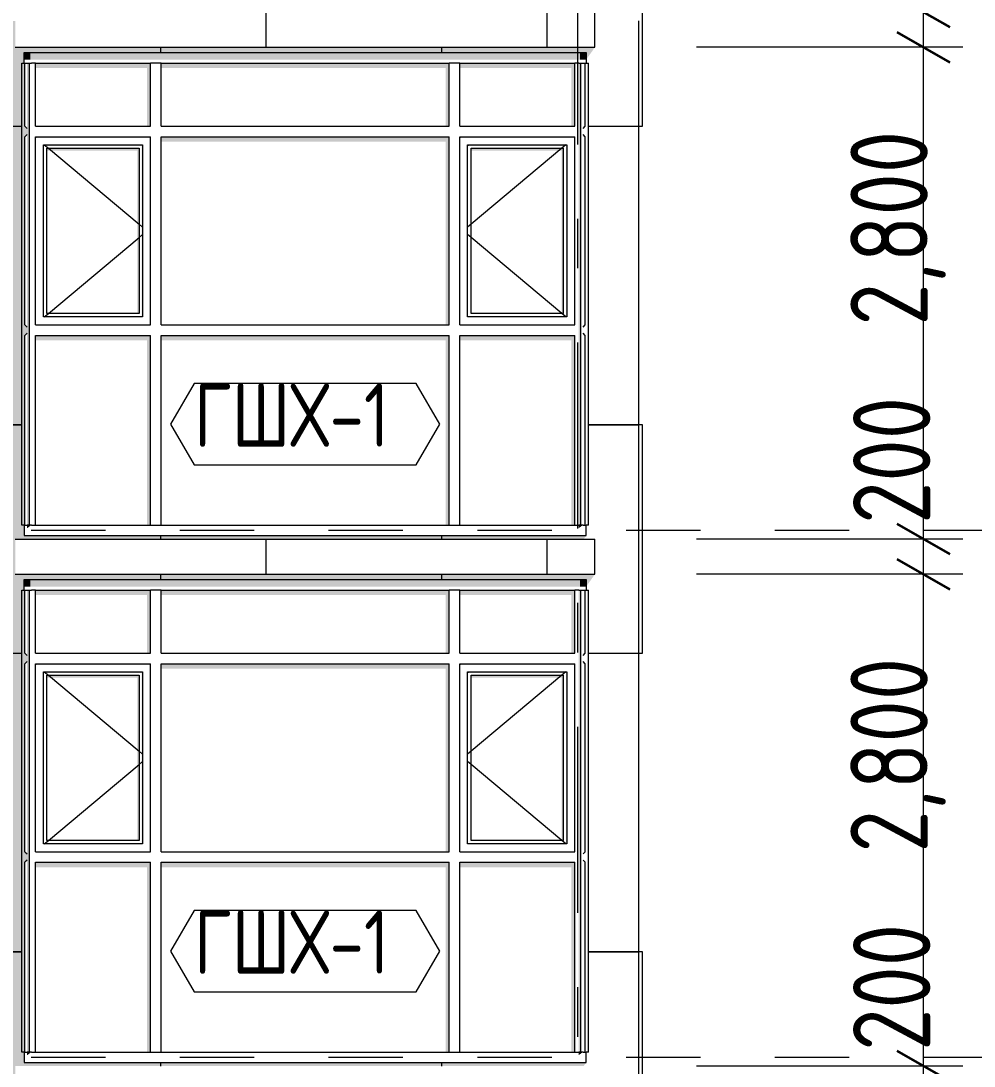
# Model space of a CAD drawing. Header units: millimetres. Extents: x 18162 to 7085488, y 72188 to 247925.
# Drawn here: x 5833341 to 5838767, y 115334 to 121284 of the extents above; entities that cross this region are included whole.
import ezdxf
from ezdxf.enums import TextEntityAlignment as Align

# ---------------------------------------------------------------- set-up
doc = ezdxf.new("R2010")
doc.units = ezdxf.units.MM
doc.header["$MEASUREMENT"] = 0
doc.linetypes.add('Dashed', pattern=[423.333333, 211.666667, -211.666667])
doc.linetypes.add('Double Dashed', pattern=[1093.611073, 529.166651, -211.666656, 141.111112, -211.666656])
for name, color, linetype in [('Finish - Wall', 7, 'Continuous'), ('Structural - Bearing', 7, 'Continuous'), ('Structural - Grid', 7, 'Continuous')]:
    doc.layers.add(name, color=color, linetype=linetype)
doc.styles.add('GENERATED_STYLE_3', font='', dxfattribs={"width": 0.8})
doc.styles.get('GENERATED_STYLE_3').set_extended_font_data('ISOCPEUR MON')
doc.dimstyles.new('GENERATED_STYLE__19', dxfattribs={"dimtxt": 440.00001, "dimasz": 228, "dimexe": 0.18, "dimexo": 31028.935828, "dimgap": 0, "dimtad": 1, "dimdec": 0, "dimzin": 0, "dimdsep": 46, "dimtxsty": 'GENERATED_STYLE_3', "dimblk": 'ARROWHEAD_2', "dimblk1": 'ARROWHEAD_2', "dimblk2": 'ARROWHEAD_2', "dimcen": 0.09, "dimclrd": 13, "dimclre": 13, "dimclrt": 13, "dimadec": 0, "dimazin": 0, "dimtfac": 1, "dimtdec": 4, "dimtmove": 0, "dimatfit": 3, "dimfxl": 1, "dimtolj": 1, "dimtzin": 0, "dimarcsym": 0})
doc.dimstyles.new('GENERATED_STYLE__27', dxfattribs={"dimtxt": 440.00001, "dimasz": 228, "dimexe": 0.18, "dimexo": 1666.115523, "dimgap": 0, "dimtad": 1, "dimdec": 0, "dimzin": 0, "dimdsep": 46, "dimtxsty": 'GENERATED_STYLE_3', "dimblk": 'ARROWHEAD_2', "dimblk1": 'ARROWHEAD_2', "dimblk2": 'ARROWHEAD_2', "dimcen": 0.09, "dimclrd": 13, "dimclre": 13, "dimclrt": 13, "dimadec": 0, "dimazin": 0, "dimtfac": 1, "dimtdec": 4, "dimtmove": 0, "dimatfit": 3, "dimfxl": 1, "dimtolj": 1, "dimtzin": 0, "dimarcsym": 0})

# ---------------------------------------------------------------- blocks, each defined once
blk = doc.blocks.new('*X2296', base_point=(5785635.3, 106384.1))
at = {"layer": 'Structural - Bearing', "color": 8, "linetype": 'Continuous', "lineweight": 13}
for p, q in [((5834135.3, 118134.1), (5834135.3, 118104.1)), ((5835735.3, 118134.1), (5835735.3, 118104.1)), ((5832535.3, 117684.1), (5833346.4, 117684.1)), ((5836571.2, 117684.1), (5836835.3, 117684.1)), ((5836835.3, 117684.1), (5836858.8, 117684.1)), ((5832535.3, 115984.1), (5833346.4, 115984.1)), ((5833346.4, 115984.1), (5832535.3, 115984.1)), ((5836571.2, 115984.1), (5836835.3, 115984.1)), ((5836835.3, 115984.1), (5836571.2, 115984.1)), ((5836858.8, 115984.1), (5836835.3, 115984.1)), ((5836835.3, 115984.1), (5836858.8, 115984.1)), ((5834135.3, 115354.1), (5834135.3, 115334.1)), ((5835735.3, 115354.1), (5835735.3, 115334.1))]:
    blk.add_line(p, q, dxfattribs=at)
blk = doc.blocks.new('*X2302', base_point=(5785635.3, 106384.1))
at = {"layer": 'Structural - Bearing', "color": 8, "linetype": 'Continuous', "lineweight": 13}
for p, q in [((5834135.3, 121134.1), (5834135.3, 121104.1)), ((5835735.3, 121134.1), (5835735.3, 121104.1)), ((5832535.3, 120684.1), (5833346.4, 120684.1)), ((5836571.2, 120684.1), (5836835.3, 120684.1)), ((5836835.3, 120684.1), (5836858.8, 120684.1)), ((5832535.3, 118984.1), (5833346.4, 118984.1)), ((5833346.4, 118984.1), (5832535.3, 118984.1)), ((5836571.2, 118984.1), (5836835.3, 118984.1)), ((5836835.3, 118984.1), (5836571.2, 118984.1)), ((5836858.8, 118984.1), (5836835.3, 118984.1)), ((5836835.3, 118984.1), (5836858.8, 118984.1)), ((5834135.3, 118354.1), (5834135.3, 118334.1)), ((5835735.3, 118354.1), (5835735.3, 118334.1))]:
    blk.add_line(p, q, dxfattribs=at)
blk = doc.blocks.new('*X2304', base_point=(5785635.3, 106384.1))
at = {"layer": 'Structural - Bearing', "color": 7, "linetype": 'Continuous', "lineweight": 9}
for p, q in [((5834735.3, 118334.1), (5834735.3, 118134.1)), ((5836335.3, 118334.1), (5836335.3, 118134.1))]:
    blk.add_line(p, q, dxfattribs=at)
blk = doc.blocks.new('*X2310', base_point=(5785635.3, 106384.1))
at = {"layer": 'Structural - Bearing', "color": 7, "linetype": 'Continuous', "lineweight": 9}
for p, q in [((5834735.3, 121334.1), (5834735.3, 121134.1)), ((5836335.3, 121334.1), (5836335.3, 121134.1))]:
    blk.add_line(p, q, dxfattribs=at)
blk = doc.blocks.new('*X2363', base_point=(5785635.3, 106384.1))
at = {"layer": 'Structural - Bearing', "color": 7, "linetype": 'Continuous', "lineweight": 9}
blk.add_line((5836858.8, 117684.1), (5836878.8, 117684.1), dxfattribs=at)
blk = doc.blocks.new('*X2366', base_point=(5785635.3, 106384.1))
at = {"layer": 'Structural - Bearing', "color": 7, "linetype": 'Continuous', "lineweight": 9}
blk.add_line((5836858.8, 120684.1), (5836878.8, 120684.1), dxfattribs=at)
blk = doc.blocks.new('*D2598', base_point=(5785635.3, 106384.1))
at = {"color": 13, "linetype": 'Continuous', "lineweight": 13}
for p, q in [((5838478.4, 115334.1), (5838478.4, 118134.1)), ((5838703.4, 115334.1), (5837187.8, 115334.1)), ((5838478.4, 115134.1), (5838478.4, 115334.1)), ((5838703.4, 115134.1), (5837187.8, 115134.1))]:
    blk.add_line(p, q, dxfattribs=at)
at = {"color": 12, "linetype": 'Continuous', "lineweight": 35}
for p, q in [((5838328.4, 115420.7), (5838628.4, 115247.5)), ((5838328.4, 115220.7), (5838628.4, 115047.5))]:
    blk.add_line(p, q, dxfattribs=at)
blk = doc.blocks.new('ARROWHEAD_2')
at = {"color": 0, "linetype": 'Continuous', "lineweight": 0}
for p, q in [((-0.378, -0.655), (0.378, 0.655)), ((0, 0), (-1, 0))]:
    blk.add_line(p, q, dxfattribs=at)
blk = doc.blocks.new('*D2599', base_point=(5785635.3, 106384.1))
at = {"color": 12, "linetype": 'Continuous', "lineweight": 35}
for p, q in [((5838328.4, 118220.7), (5838628.4, 118047.5)), ((5838328.4, 115420.7), (5838628.4, 115247.5))]:
    blk.add_line(p, q, dxfattribs=at)
at = {"color": 13, "linetype": 'Continuous', "lineweight": 13}
for p, q in [((5838703.4, 118134.1), (5837187.8, 118134.1)), ((5838478.4, 115334.1), (5838478.4, 118134.1))]:
    blk.add_line(p, q, dxfattribs=at)
at = {"color": 13, "lineweight": 13, "char_height": 440, "attachment_point": 7, "rotation": 90, "style": 'GENERATED_STYLE_3'}
for s, insert in [('\\A1;{\\pql;\\fISOCPEUR MON|b0|i0|c0|p0;\\W0.800000;2,800}', (5838605.9, 116549.6)), ('\\A1;{\\pql;\\fISOCPEUR MON|b0|i0|c0|p0;\\W0.800000;200}', (5838518.1, 115420.8))]:
    blk.add_mtext(s, dxfattribs=dict(at, insert=insert))
blk = doc.blocks.new('*D2600', base_point=(5785635.3, 106384.1))
at = {"color": 12, "linetype": 'Continuous', "lineweight": 35}
for p, q in [((5838328.4, 118420.7), (5838628.4, 118247.5)), ((5838328.4, 118220.7), (5838628.4, 118047.5))]:
    blk.add_line(p, q, dxfattribs=at)
at = {"color": 13, "linetype": 'Continuous', "lineweight": 13}
for p, q in [((5838478.4, 118134.1), (5838478.4, 118334.1)), ((5838703.4, 118134.1), (5837187.8, 118134.1))]:
    blk.add_line(p, q, dxfattribs=at)
blk = doc.blocks.new('*D2601', base_point=(5785635.3, 106384.1))
at = {"color": 12, "linetype": 'Continuous', "lineweight": 35}
for p, q in [((5838328.4, 121220.7), (5838628.4, 121047.5)), ((5838328.4, 118420.7), (5838628.4, 118247.5))]:
    blk.add_line(p, q, dxfattribs=at)
at = {"color": 13, "linetype": 'Continuous', "lineweight": 13}
for p, q in [((5838703.4, 121134.1), (5837187.8, 121134.1)), ((5838478.4, 118334.1), (5838478.4, 121134.1)), ((5838703.4, 118334.1), (5837187.8, 118334.1)), ((5838478.4, 118134.1), (5838478.4, 118334.1))]:
    blk.add_line(p, q, dxfattribs=at)
at = {"color": 13, "lineweight": 13, "char_height": 440, "attachment_point": 7, "rotation": 90, "style": 'GENERATED_STYLE_3'}
for s, insert in [('\\A1;{\\pql;\\fISOCPEUR MON|b0|i0|c0|p0;\\W0.800000;2,800}', (5838605.9, 119549.6)), ('\\A1;{\\pql;\\fISOCPEUR MON|b0|i0|c0|p0;\\W0.800000;200}', (5838518.1, 118420.8))]:
    blk.add_mtext(s, dxfattribs=dict(at, insert=insert))
blk = doc.blocks.new('*D2602', base_point=(5785635.3, 106384.1))
at = {"color": 12, "linetype": 'Continuous', "lineweight": 35}
for p, q in [((5838328.4, 121420.7), (5838628.4, 121247.5)), ((5838328.4, 121220.7), (5838628.4, 121047.5))]:
    blk.add_line(p, q, dxfattribs=at)
at = {"color": 13, "linetype": 'Continuous', "lineweight": 13}
for p, q in [((5838478.4, 121134.1), (5838478.4, 121334.1)), ((5838703.4, 121134.1), (5837187.8, 121134.1))]:
    blk.add_line(p, q, dxfattribs=at)
blk = doc.blocks.new('*D2603', base_point=(5785635.3, 106384.1))
at = {"color": 12, "linetype": 'Continuous', "lineweight": 35}
for p, q in [((5838328.4, 124220.7), (5838628.4, 124047.5)), ((5838328.4, 121420.7), (5838628.4, 121247.5))]:
    blk.add_line(p, q, dxfattribs=at)
at = {"color": 13, "linetype": 'Continuous', "lineweight": 13}
for p, q in [((5838703.4, 124134.1), (5837187.8, 124134.1)), ((5838478.4, 121334.1), (5838478.4, 124134.1)), ((5838703.4, 121334.1), (5837187.8, 121334.1)), ((5838478.4, 121134.1), (5838478.4, 121334.1))]:
    blk.add_line(p, q, dxfattribs=at)
at = {"color": 13, "lineweight": 13, "char_height": 440, "attachment_point": 7, "rotation": 90, "style": 'GENERATED_STYLE_3'}
for s, insert in [('\\A1;{\\pql;\\fISOCPEUR MON|b0|i0|c0|p0;\\W0.800000;2,800}', (5838605.9, 122549.6)), ('\\A1;{\\pql;\\fISOCPEUR MON|b0|i0|c0|p0;\\W0.800000;200}', (5838518.1, 121420.8))]:
    blk.add_mtext(s, dxfattribs=dict(at, insert=insert))
blk = doc.blocks.new('*D2629', base_point=(5785635.3, 106384.1))
at = {"color": 12, "linetype": 'Continuous', "lineweight": 35}
for p, q in [((5839537.7, 145220.7), (5839837.7, 145047.5)), ((5839537.7, 112420.7), (5839837.7, 112247.5))]:
    blk.add_line(p, q, dxfattribs=at)
at = {"color": 13, "linetype": 'Continuous', "lineweight": 13}
for p, q in [((5839912.7, 145134.1), (5838644.5, 145134.1)), ((5839687.7, 112334.1), (5839687.7, 145134.1)), ((5839912.7, 112334.1), (5838644.5, 112334.1))]:
    blk.add_line(p, q, dxfattribs=at)
at = {"color": 13, "lineweight": 13, "char_height": 440, "attachment_point": 7, "rotation": 90, "style": 'GENERATED_STYLE_3'}
for s, insert in [('\\A1;{\\pql;\\fISOCPEUR MON|b0|i0|c0|p0;\\W0.800000;200}', (5839727.4, 144309.7)), ('\\A1;{\\pql;\\fISOCPEUR MON|b0|i0|c0|p0;\\W0.800000;32,800}', (5839815.2, 127689))]:
    blk.add_mtext(s, dxfattribs=dict(at, insert=insert))
blk = doc.blocks.new('Label_214_3', base_point=(5834958.8, 115754.1))
at = {"color": 13, "linetype": 'Continuous', "lineweight": 13, "flags": 128}
blk.add_lwpolyline([(5834192.4, 115988.3), (5834326.5, 115756.1), (5835591.1, 115756.1), (5835725.2, 115988.3), (5835591.1, 116220.6), (5834326.5, 116220.6)], close=True, dxfattribs=at)
at = {"color": 13, "lineweight": 13, "insert": (5834326.5, 116219.9), "char_height": 360, "attachment_point": 1, "style": 'GENERATED_STYLE_3'}
blk.add_mtext('\\A1;{\\pql;\\pt0,253000;\\fISOCPEUR MON|b0|i0|c0|p0;\\W0.800000;ГШХ-1\\fISOCPEUR MON|b0|i0|c0|p0;\\W0.800000;\\A1{\\H.66x;\\S^  ;}\\fISOCPEUR MON|b0|i0|c0|p0;\\W0.800000;\\fISOCPEUR MON|b0|i0|c0|p0;\\W0.800000;\\A1{\\H.66x;\\S^  ;}\\fISOCPEUR MON|b0|i0|c0|p0;\\W0.800000; \\fISOCPEUR MON|b0|i0|c0|p0;\\W0.800000;\\fISOCPEUR MON|b0|i0|c0|p0;\\W0.800000;\\fISOCPEUR MON|b0|i0|c0|p0;\\W0.800000;\\fISOCPEUR MON|b0|i0|c0|p0;\\W0.800000;\\fISOCPEUR MON|b0|i0|c0|p0;\\W0.800000;\\fISOCPEUR MON|b0|i0|c0|p0;\\W0.800000;\\fISOCPEUR MON|b0|i0|c0|p0;\\W0.800000;\\fISOCPEUR MON|b0|i0|c0|p0;\\W0.800000;\\fISOCPEUR MON|b0|i0|c0|p0;\\W0.800000;\\fISOCPEUR MON|b0|i0|c0|p0;\\W0.800000;\\fISOCPEUR MON|b0|i0|c0|p0;\\W0.800000;\\fISOCPEUR MON|b0|i0|c0|p0;\\W0.800000;\\fISOCPEUR MON|b0|i0|c0|p0;\\W0.800000;\\fISOCPEUR MON|b0|i0|c0|p0;\\W0.800000;\\fISOCPEUR MON|b0|i0|c0|p0;\\W0.800000;\\fISOCPEUR MON|b0|i0|c0|p0;\\W0.800000;\\fISOCPEUR MON|b0|i0|c0|p0;\\W0.800000;\\fISOCPEUR MON|b0|i0|c0|p0;\\W0.800000;\\fISOCPEUR MON|b0|i0|c0|p0;\\W0.800000;\\fISOCPEUR MON|b0|i0|c0|p0;\\W0.800000;\\fISOCPEUR MON|b0|i0|c0|p0;\\W0.800000;\\fISOCPEUR MON|b0|i0|c0|p0;\\W0.800000;\\fISOCPEUR MON|b0|i0|c0|p0;\\W0.800000;\\fISOCPEUR MON|b0|i0|c0|p0;\\W0.800000;\\fISOCPEUR MON|b0|i0|c0|p0;\\W0.800000;\\fISOCPEUR MON|b0|i0|c0|p0;\\W0.800000;\\fISOCPEUR MON|b0|i0|c0|p0;\\W0.800000;\\fISOCPEUR MON|b0|i0|c0|p0;\\W0.800000;\\fISOCPEUR MON|b0|i0|c0|p0;\\W0.800000;\\fISOCPEUR MON|b0|i0|c0|p0;\\W0.800000;\\fISOCPEUR MON|b0|i0|c0|p0;\\W0.800000;\\fISOCPEUR MON|b0|i0|c0|p0;\\W0.800000;\\fISOCPEUR MON|b0|i0|c0|p0;\\W0.800000;\\fISOCPEUR MON|b0|i0|c0|p0;\\W0.800000;\\fISOCPEUR MON|b0|i0|c0|p0;\\W0.800000;\\fISOCPEUR MON|b0|i0|c0|p0;\\W0.800000;\\fISOCPEUR MON|b0|i0|c0|p0;\\W0.800000;\\fISOCPEUR MON|b0|i0|c0|p0;\\W0.800000;\\fISOCPEUR MON|b0|i0|c0|p0;\\W0.800000;\\fISOCPEUR MON|b0|i0|c0|p0;\\W0.800000;\\fISOCPEUR MON|b0|i0|c0|p0;\\W0.800000;\\fISOCPEUR MON|b0|i0|c0|p0;\\W0.800000;\\fISOCPEUR MON|b0|i0|c0|p0;\\W0.800000;}', dxfattribs=at)
blk = doc.blocks.new('Label_216_3', base_point=(5834958.8, 118754.1))
at = {"color": 13, "linetype": 'Continuous', "lineweight": 13, "flags": 128}
blk.add_lwpolyline([(5834192.4, 118988.3), (5834326.5, 118756.1), (5835591.1, 118756.1), (5835725.2, 118988.3), (5835591.1, 119220.6), (5834326.5, 119220.6)], close=True, dxfattribs=at)
at = {"color": 13, "lineweight": 13, "insert": (5834326.5, 119219.9), "char_height": 360, "attachment_point": 1, "style": 'GENERATED_STYLE_3'}
blk.add_mtext('\\A1;{\\pql;\\pt0,253000;\\fISOCPEUR MON|b0|i0|c0|p0;\\W0.800000;ГШХ-1\\fISOCPEUR MON|b0|i0|c0|p0;\\W0.800000;\\A1{\\H.66x;\\S^  ;}\\fISOCPEUR MON|b0|i0|c0|p0;\\W0.800000;\\fISOCPEUR MON|b0|i0|c0|p0;\\W0.800000;\\A1{\\H.66x;\\S^  ;}\\fISOCPEUR MON|b0|i0|c0|p0;\\W0.800000; \\fISOCPEUR MON|b0|i0|c0|p0;\\W0.800000;\\fISOCPEUR MON|b0|i0|c0|p0;\\W0.800000;\\fISOCPEUR MON|b0|i0|c0|p0;\\W0.800000;\\fISOCPEUR MON|b0|i0|c0|p0;\\W0.800000;\\fISOCPEUR MON|b0|i0|c0|p0;\\W0.800000;\\fISOCPEUR MON|b0|i0|c0|p0;\\W0.800000;\\fISOCPEUR MON|b0|i0|c0|p0;\\W0.800000;\\fISOCPEUR MON|b0|i0|c0|p0;\\W0.800000;\\fISOCPEUR MON|b0|i0|c0|p0;\\W0.800000;\\fISOCPEUR MON|b0|i0|c0|p0;\\W0.800000;\\fISOCPEUR MON|b0|i0|c0|p0;\\W0.800000;\\fISOCPEUR MON|b0|i0|c0|p0;\\W0.800000;\\fISOCPEUR MON|b0|i0|c0|p0;\\W0.800000;\\fISOCPEUR MON|b0|i0|c0|p0;\\W0.800000;\\fISOCPEUR MON|b0|i0|c0|p0;\\W0.800000;\\fISOCPEUR MON|b0|i0|c0|p0;\\W0.800000;\\fISOCPEUR MON|b0|i0|c0|p0;\\W0.800000;\\fISOCPEUR MON|b0|i0|c0|p0;\\W0.800000;\\fISOCPEUR MON|b0|i0|c0|p0;\\W0.800000;\\fISOCPEUR MON|b0|i0|c0|p0;\\W0.800000;\\fISOCPEUR MON|b0|i0|c0|p0;\\W0.800000;\\fISOCPEUR MON|b0|i0|c0|p0;\\W0.800000;\\fISOCPEUR MON|b0|i0|c0|p0;\\W0.800000;\\fISOCPEUR MON|b0|i0|c0|p0;\\W0.800000;\\fISOCPEUR MON|b0|i0|c0|p0;\\W0.800000;\\fISOCPEUR MON|b0|i0|c0|p0;\\W0.800000;\\fISOCPEUR MON|b0|i0|c0|p0;\\W0.800000;\\fISOCPEUR MON|b0|i0|c0|p0;\\W0.800000;\\fISOCPEUR MON|b0|i0|c0|p0;\\W0.800000;\\fISOCPEUR MON|b0|i0|c0|p0;\\W0.800000;\\fISOCPEUR MON|b0|i0|c0|p0;\\W0.800000;\\fISOCPEUR MON|b0|i0|c0|p0;\\W0.800000;\\fISOCPEUR MON|b0|i0|c0|p0;\\W0.800000;\\fISOCPEUR MON|b0|i0|c0|p0;\\W0.800000;\\fISOCPEUR MON|b0|i0|c0|p0;\\W0.800000;\\fISOCPEUR MON|b0|i0|c0|p0;\\W0.800000;\\fISOCPEUR MON|b0|i0|c0|p0;\\W0.800000;\\fISOCPEUR MON|b0|i0|c0|p0;\\W0.800000;\\fISOCPEUR MON|b0|i0|c0|p0;\\W0.800000;\\fISOCPEUR MON|b0|i0|c0|p0;\\W0.800000;\\fISOCPEUR MON|b0|i0|c0|p0;\\W0.800000;\\fISOCPEUR MON|b0|i0|c0|p0;\\W0.800000;\\fISOCPEUR MON|b0|i0|c0|p0;\\W0.800000;}', dxfattribs=at)
blk = doc.blocks.new('Standard grid marker[379]_3', base_point=(5836508.8, 166384.1))
at = {"layer": 'Structural - Grid', "color": 13, "linetype": 'Double Dashed', "lineweight": 13, "ltscale": 2}
blk.add_line((5836508.8, 165384.1), (5836508.8, 100884.1), dxfattribs=at)
at = {"layer": 'Structural - Grid', "color": 13, "lineweight": 13, "style": 'GENERATED_STYLE_3'}
blk.add_attdef('AC_MarkerText_1', text='', height=500, rotation=360, dxfattribs=at).set_placement((5836508.8, 99534.1), align=Align.TOP_CENTER)

msp = doc.modelspace()

# ---------------------------------------------------------------- hatches: boundary and pattern name
at = {"layer": 'Finish - Wall', "linetype": 'Continuous', "lineweight": 0}
for points in [[(5833358.8, 121063.4), (5833393.8, 121063.4), (5833393.8, 121104.1), (5833358.8, 121104.1)], [(5833393.8, 121104.1), (5833393.8, 121063.4), (5834108.8, 121063.4), (5834108.8, 121104.1)], [(5834108.8, 121063.4), (5835808.8, 121063.4), (5835808.8, 121104.1), (5834108.8, 121104.1)], [(5835808.8, 121063.4), (5836523.8, 121063.4), (5836523.8, 121104.1), (5835808.8, 121104.1)], [(5836558.8, 121104.1), (5836523.8, 121104.1), (5836523.8, 121063.4), (5836558.8, 121063.4)], [(5833346.4, 121044.1), (5833346.4, 120654.1), (5833388.8, 120654.1), (5833388.8, 121044.1), (5833376.4, 121044.1), (5833376.4, 120671.5), (5833363.8, 120684.1), (5833363.8, 121044.1)], [(5833423.8, 121044.1), (5833423.8, 121015.8), (5834058.8, 121015.8), (5834058.8, 120684.1), (5834078.8, 120684.1), (5834078.8, 121044.1)], [(5834138.8, 121044.1), (5834138.8, 121015.8), (5835758.8, 121015.8), (5835758.8, 120684.1), (5835778.8, 120684.1), (5835778.8, 121044.1)], [(5835838.8, 121015.8), (5836473.8, 121015.8), (5836473.8, 120684.1), (5836493.8, 120684.1), (5836493.8, 121044.1), (5835838.8, 121044.1)], [(5836516.4, 120654.1), (5836528.8, 120654.1), (5836528.8, 121044.1), (5836516.4, 121044.1)], [(5836553.8, 121037), (5836558.8, 121044.1), (5836553.8, 121044.1)], [(5836541.2, 120671.5), (5836547.5, 120675.2), (5836553.8, 120684.1)], [(5834078.8, 120624.1), (5833423.8, 120624.1), (5833430.9, 120617), (5834071.8, 120617)], [(5833430.9, 120617), (5833423.8, 120624.1), (5833423.8, 120617)], [(5834071.8, 120617), (5834073.8, 120617), (5834073.8, 119559.1), (5834078.8, 119554.1), (5834078.8, 120624.1)], [(5834138.8, 120595.8), (5835758.8, 120595.8), (5835758.8, 119554.1), (5835778.8, 119554.1), (5835778.8, 120624.1), (5834138.8, 120624.1)], [(5836493.8, 120624.1), (5835838.8, 120624.1), (5835845.9, 120617), (5836486.8, 120617)], [(5835838.8, 120624.1), (5835838.8, 120617), (5835845.9, 120617)], [(5836486.8, 120617), (5836488.8, 120617), (5836488.8, 119559.1), (5836493.8, 119554.1), (5836493.8, 120624.1)], [(5836516.4, 119524.1), (5836528.8, 119524.1), (5836528.8, 120654.1), (5836516.4, 120654.1)], [(5833475.9, 120572), (5833468.8, 120579.1), (5833468.8, 120572)], [(5833468.8, 120579.1), (5833475.9, 120572), (5834026.8, 120572), (5834033.8, 120579.1)], [(5833488.8, 120544.9), (5834003.8, 120544.9), (5834003.8, 119619.1), (5834013.8, 119619.1), (5834013.8, 120559.1), (5833488.8, 120559.1)], [(5834033.8, 120579.1), (5834026.8, 120572), (5834028.8, 120572), (5834028.8, 119604.1), (5834033.8, 119599.1)], [(5835890.9, 120572), (5835883.8, 120579.1), (5835883.8, 120572)], [(5835883.8, 120579.1), (5835890.9, 120572), (5836441.8, 120572), (5836448.8, 120579.1)], [(5836428.8, 120559.1), (5835903.8, 120559.1), (5835903.8, 120544.9), (5836418.8, 120544.9), (5836418.8, 119619.1), (5836428.8, 119619.1)], [(5836441.8, 120572), (5836443.8, 120572), (5836443.8, 119604.1), (5836448.8, 119599.1), (5836448.8, 120579.1)], [(5834028.8, 119599.1), (5834033.8, 119599.1), (5834028.8, 119604.1)], [(5836443.8, 119599.1), (5836448.8, 119599.1), (5836443.8, 119604.1)], [(5834073.8, 119554.1), (5834078.8, 119554.1), (5834073.8, 119559.1)], [(5836488.8, 119554.1), (5836493.8, 119554.1), (5836488.8, 119559.1)], [(5836553.8, 119554.1), (5836541.2, 119541.5), (5836547.5, 119545.2)], [(5833346.4, 118414.1), (5833363.8, 118414.1), (5833363.8, 119494.1), (5833376.4, 119506.6), (5833376.4, 118414.1), (5833388.8, 118414.1), (5833388.8, 119524.1), (5833346.4, 119524.1)], [(5833423.8, 119494.1), (5833423.8, 119465.8), (5834058.8, 119465.8), (5834058.8, 118414.1), (5834078.8, 118414.1), (5834078.8, 119494.1)], [(5835778.8, 119494.1), (5834138.8, 119494.1), (5834138.8, 119465.8), (5835758.8, 119465.8), (5835758.8, 118414.1), (5835778.8, 118414.1)], [(5836493.8, 119494.1), (5835838.8, 119494.1), (5835838.8, 119465.8), (5836473.8, 119465.8), (5836473.8, 118414.1), (5836493.8, 118414.1)], [(5836516.4, 118414.1), (5836528.8, 118414.1), (5836528.8, 119524.1), (5836516.4, 119524.1)], [(5833376.4, 118396.5), (5833393.8, 118408.8), (5833393.8, 118414.1), (5833376.4, 118414.1)], [(5833401.2, 118414.1), (5833393.8, 118414.1), (5833393.8, 118408.8)], [(5836516.4, 118396.5), (5836523.8, 118401.7), (5836523.8, 118414.1), (5836516.4, 118414.1)], [(5836541.2, 118414.1), (5836523.8, 118414.1), (5836523.8, 118401.7)], [(5833358.8, 118063.4), (5833393.8, 118063.4), (5833393.8, 118104.1), (5833358.8, 118104.1)], [(5833393.8, 118104.1), (5833393.8, 118063.4), (5834108.8, 118063.4), (5834108.8, 118104.1)], [(5834108.8, 118063.4), (5835808.8, 118063.4), (5835808.8, 118104.1), (5834108.8, 118104.1)], [(5835808.8, 118104.1), (5835808.8, 118063.4), (5836523.8, 118063.4), (5836523.8, 118104.1)], [(5836558.8, 118104.1), (5836523.8, 118104.1), (5836523.8, 118063.4), (5836558.8, 118063.4)], [(5833346.4, 117654.1), (5833388.8, 117654.1), (5833388.8, 118044.1), (5833376.4, 118044.1), (5833376.4, 117671.5), (5833363.8, 117684.1), (5833363.8, 118044.1), (5833346.4, 118044.1)], [(5833423.8, 118044.1), (5833423.8, 118015.8), (5834058.8, 118015.8), (5834058.8, 117684.1), (5834078.8, 117684.1), (5834078.8, 118044.1)], [(5834138.8, 118015.8), (5835758.8, 118015.8), (5835758.8, 117684.1), (5835778.8, 117684.1), (5835778.8, 118044.1), (5834138.8, 118044.1)], [(5835838.8, 118015.8), (5836473.8, 118015.8), (5836473.8, 117684.1), (5836493.8, 117684.1), (5836493.8, 118044.1), (5835838.8, 118044.1)], [(5836516.4, 117654.1), (5836528.8, 117654.1), (5836528.8, 118044.1), (5836516.4, 118044.1)], [(5836553.8, 118044.1), (5836553.8, 118037), (5836558.8, 118044.1)], [(5836516.4, 116524.1), (5836528.8, 116524.1), (5836528.8, 117654.1), (5836516.4, 117654.1)], [(5836553.8, 117684.1), (5836541.2, 117671.5), (5836547.5, 117675.2)], [(5834078.8, 117624.1), (5833423.8, 117624.1), (5833430.9, 117617), (5834071.8, 117617)], [(5833430.9, 117617), (5833423.8, 117624.1), (5833423.8, 117617)], [(5833475.9, 117572), (5833468.8, 117579.1), (5833468.8, 117572)], [(5833468.8, 117579.1), (5833475.9, 117572), (5834026.8, 117572), (5834033.8, 117579.1)], [(5834026.8, 117572), (5834028.8, 117572), (5834028.8, 116604.1), (5834033.8, 116599.1), (5834033.8, 117579.1)], [(5834078.8, 117624.1), (5834071.8, 117617), (5834073.8, 117617), (5834073.8, 116559.1), (5834078.8, 116554.1)], [(5834138.8, 117624.1), (5834138.8, 117595.8), (5835758.8, 117595.8), (5835758.8, 116554.1), (5835778.8, 116554.1), (5835778.8, 117624.1)], [(5836493.8, 117624.1), (5835838.8, 117624.1), (5835845.9, 117617), (5836486.8, 117617)], [(5835838.8, 117624.1), (5835838.8, 117617), (5835845.9, 117617)], [(5835890.9, 117572), (5835883.8, 117579.1), (5835883.8, 117572)], [(5835883.8, 117579.1), (5835890.9, 117572), (5836441.8, 117572), (5836448.8, 117579.1)], [(5836441.8, 117572), (5836443.8, 117572), (5836443.8, 116604.1), (5836448.8, 116599.1), (5836448.8, 117579.1)], [(5836486.8, 117617), (5836488.8, 117617), (5836488.8, 116559.1), (5836493.8, 116554.1), (5836493.8, 117624.1)], [(5833488.8, 117544.9), (5834003.8, 117544.9), (5834003.8, 116619.1), (5834013.8, 116619.1), (5834013.8, 117559.1), (5833488.8, 117559.1)], [(5836428.8, 117559.1), (5835903.8, 117559.1), (5835903.8, 117544.9), (5836418.8, 117544.9), (5836418.8, 116619.1), (5836428.8, 116619.1)], [(5834028.8, 116599.1), (5834033.8, 116599.1), (5834028.8, 116604.1)], [(5836443.8, 116599.1), (5836448.8, 116599.1), (5836443.8, 116604.1)], [(5833346.4, 115414.1), (5833363.8, 115414.1), (5833363.8, 116494.1), (5833376.4, 116506.6), (5833376.4, 115414.1), (5833388.8, 115414.1), (5833388.8, 116524.1), (5833346.4, 116524.1)], [(5834073.8, 116554.1), (5834078.8, 116554.1), (5834073.8, 116559.1)], [(5836488.8, 116554.1), (5836493.8, 116554.1), (5836488.8, 116559.1)], [(5836516.4, 115414.1), (5836528.8, 115414.1), (5836528.8, 116524.1), (5836516.4, 116524.1)], [(5836541.2, 116541.5), (5836547.5, 116545.2), (5836553.8, 116554.1)], [(5833423.8, 116494.1), (5833423.8, 116465.8), (5834058.8, 116465.8), (5834058.8, 115414.1), (5834078.8, 115414.1), (5834078.8, 116494.1)], [(5834138.8, 116494.1), (5834138.8, 116465.8), (5835758.8, 116465.8), (5835758.8, 115414.1), (5835778.8, 115414.1), (5835778.8, 116494.1)], [(5835838.8, 116465.8), (5836473.8, 116465.8), (5836473.8, 115414.1), (5836493.8, 115414.1), (5836493.8, 116494.1), (5835838.8, 116494.1)], [(5833376.4, 115396.5), (5833393.8, 115408.8), (5833393.8, 115414.1), (5833376.4, 115414.1)], [(5833401.2, 115414.1), (5833393.8, 115414.1), (5833393.8, 115408.8)], [(5836516.4, 115414.1), (5836516.4, 115396.5), (5836523.8, 115401.7), (5836523.8, 115414.1)], [(5836523.8, 115414.1), (5836523.8, 115401.7), (5836541.2, 115414.1)]]:
    msp.add_hatch(color=49, dxfattribs=at).paths.add_polyline_path(points)
h = msp.add_hatch(color=49, dxfattribs=at)
h.paths.add_polyline_path([(5833346.4, 119524.1), (5833388.8, 119524.1), (5833388.8, 120654.1), (5833346.4, 120654.1)])
h.paths.add_polyline_path([(5833376.4, 119541.5), (5833363.8, 119554.1), (5833363.8, 120624.1), (5833376.4, 120636.6)], flags=0)
h = msp.add_hatch(color=49, dxfattribs=at)
h.paths.add_polyline_path([(5833388.8, 117654.1), (5833346.4, 117654.1), (5833346.4, 116524.1), (5833388.8, 116524.1)])
h.paths.add_polyline_path([(5833376.4, 116541.5), (5833363.8, 116554.1), (5833363.8, 117624.1), (5833376.4, 117636.6)], flags=0)
at = {"layer": 'Structural - Bearing', "linetype": 'Continuous', "lineweight": 0}
for points in [[(5832063.8, 118284.1), (5833308.8, 118284.1), (5833308.8, 118334.1), (5836544.7, 118334.1), (5836558.8, 118354.1), (5833358.8, 118354.1), (5833358.8, 118414.1), (5833346.4, 118414.1), (5833346.4, 121044.1), (5833358.8, 121044.1), (5833358.8, 121104.1), (5836558.8, 121104.1), (5836558.8, 121063.4), (5836608.8, 121134.1), (5833308.8, 121134.1), (5833308.8, 121284.1), (5832063.8, 121284.1), (5832063.8, 120715.6), (5832076.4, 120703), (5832076.4, 120684.1), (5832408.8, 120684.1), (5832408.8, 118984.1), (5832063.8, 118984.1), (5832063.8, 118845.6), (5832076.4, 118833), (5832076.4, 118803.4), (5832063.8, 118785.6)], [(5832063.8, 118284.1), (5832063.8, 117715.6), (5832076.4, 117703), (5832076.4, 117684.1), (5832408.8, 117684.1), (5832408.8, 115984.1), (5832063.8, 115984.1), (5832063.8, 115845.6), (5832076.4, 115833), (5832076.4, 115803.4), (5832063.8, 115785.6), (5832063.8, 115284.1), (5833308.8, 115284.1), (5833308.8, 115334.1), (5836544.7, 115334.1), (5836558.8, 115354.1), (5833358.8, 115354.1), (5833358.8, 115414.1), (5833346.4, 115414.1), (5833346.4, 118044.1), (5833358.8, 118044.1), (5833358.8, 118104.1), (5836558.8, 118104.1), (5836558.8, 118063.4), (5836608.8, 118134.1), (5833308.8, 118134.1), (5833308.8, 118284.1)]]:
    msp.add_hatch(color=49, dxfattribs=at).paths.add_polyline_path(points)

# ---------------------------------------------------------------- linework, layer by layer
at = {"color": 8, "linetype": 'Dashed', "lineweight": 13, "ltscale": 2}
for p, q in [((5800379.4, 118384.1), (5841359.8, 118384.1)), ((5800379.4, 115384.1), (5841359.8, 115384.1))]:
    msp.add_line(p, q, dxfattribs=at)
at = {"layer": 'Finish - Wall', "color": 7, "linetype": 'Continuous', "lineweight": 9}
for p, q in [((5833358.8, 121044.1), (5833358.8, 121104.1)), ((5833358.8, 121104.1), (5833393.8, 121104.1)), ((5833393.8, 121104.1), (5834108.8, 121104.1)), ((5834108.8, 121104.1), (5835808.8, 121104.1)), ((5835808.8, 121104.1), (5836523.8, 121104.1)), ((5836523.8, 121104.1), (5836558.8, 121104.1)), ((5836558.8, 121104.1), (5836558.8, 121044.1)), ((5833346.4, 121044.1), (5833358.8, 121044.1)), ((5833346.4, 120654.1), (5833346.4, 121044.1)), ((5833358.8, 121044.1), (5833363.8, 121044.1)), ((5833363.8, 121044.1), (5833376.4, 121044.1)), ((5833363.8, 120684.1), (5833363.8, 121044.1)), ((5833376.4, 121044.1), (5833388.8, 121044.1)), ((5833388.8, 121044.1), (5833401.2, 121044.1)), ((5833388.8, 120654.1), (5833388.8, 121044.1)), ((5833423.8, 121044.1), (5833401.2, 121044.1)), ((5833423.8, 121044.1), (5834078.8, 121044.1)), ((5833423.8, 120684.1), (5833423.8, 121044.1)), ((5834138.8, 121044.1), (5834078.8, 121044.1)), ((5834078.8, 120684.1), (5834078.8, 121044.1)), ((5834138.8, 121044.1), (5835778.8, 121044.1)), ((5834138.8, 120684.1), (5834138.8, 121044.1)), ((5835838.8, 121044.1), (5835778.8, 121044.1)), ((5835778.8, 120684.1), (5835778.8, 121044.1)), ((5835838.8, 121044.1), (5836493.8, 121044.1)), ((5835838.8, 120684.1), (5835838.8, 121044.1)), ((5836516.4, 121044.1), (5836493.8, 121044.1)), ((5836493.8, 120684.1), (5836493.8, 121044.1)), ((5836516.4, 121044.1), (5836528.8, 121044.1)), ((5836528.8, 121044.1), (5836541.2, 121044.1)), ((5836528.8, 120654.1), (5836528.8, 121044.1)), ((5836541.2, 121044.1), (5836553.8, 121044.1)), ((5836553.8, 121044.1), (5836558.8, 121044.1)), ((5836553.8, 120684.1), (5836553.8, 121044.1)), ((5836558.8, 121044.1), (5836571.2, 121044.1)), ((5836571.2, 120654.1), (5836571.2, 121044.1)), ((5833363.8, 120684.1), (5833376.4, 120671.5)), ((5833423.8, 120684.1), (5834078.8, 120684.1)), ((5834138.8, 120684.1), (5835778.8, 120684.1)), ((5835838.8, 120684.1), (5836493.8, 120684.1)), ((5836541.2, 120671.5), (5836553.8, 120684.1)), ((5833346.4, 119524.1), (5833346.4, 120654.1)), ((5833376.4, 120636.6), (5833363.8, 120624.1)), ((5833363.8, 119554.1), (5833363.8, 120624.1)), ((5833388.8, 119524.1), (5833388.8, 120654.1)), ((5833423.8, 119554.1), (5833423.8, 120624.1)), ((5833423.8, 120624.1), (5834078.8, 120624.1)), ((5834078.8, 119554.1), (5834078.8, 120624.1)), ((5834138.8, 119554.1), (5834138.8, 120624.1)), ((5834138.8, 120624.1), (5835778.8, 120624.1)), ((5835778.8, 119554.1), (5835778.8, 120624.1)), ((5835838.8, 119554.1), (5835838.8, 120624.1)), ((5835838.8, 120624.1), (5836493.8, 120624.1)), ((5836493.8, 119554.1), (5836493.8, 120624.1)), ((5836528.8, 119524.1), (5836528.8, 120654.1)), ((5836553.8, 120624.1), (5836541.2, 120636.6)), ((5836553.8, 119554.1), (5836553.8, 120624.1)), ((5836571.2, 119524.1), (5836571.2, 120654.1)), ((5833468.8, 119599.1), (5833468.8, 120579.1)), ((5833468.8, 120579.1), (5834033.8, 120579.1)), ((5833473.7, 120579.1), (5833497.6, 120559.1)), ((5833488.8, 120559.1), (5834013.8, 120559.1)), ((5833488.8, 119619.1), (5833488.8, 120559.1)), ((5833497.6, 120559.1), (5834013.8, 120126.7)), ((5834013.8, 120559.1), (5834013.8, 119619.1)), ((5834033.8, 120579.1), (5834033.8, 119599.1)), ((5835883.8, 119599.1), (5835883.8, 120579.1)), ((5835883.8, 120579.1), (5836448.8, 120579.1)), ((5835903.8, 120559.1), (5836428.8, 120559.1)), ((5836420.1, 120559.1), (5835903.8, 120126.7)), ((5835903.8, 119619.1), (5835903.8, 120559.1)), ((5836444, 120579.1), (5836420.1, 120559.1)), ((5836428.8, 120559.1), (5836428.8, 119619.1)), ((5836448.8, 120579.1), (5836448.8, 119599.1)), ((5834013.8, 120126.7), (5834033.8, 120110)), ((5835903.8, 120126.7), (5835883.8, 120110)), ((5833497.6, 119619.1), (5834013.8, 120051.4)), ((5834013.8, 120051.4), (5834033.8, 120068.1)), ((5835903.8, 120051.4), (5835883.8, 120068.1)), ((5836420.1, 119619.1), (5835903.8, 120051.4)), ((5834033.8, 119599.1), (5833468.8, 119599.1)), ((5833473.7, 119599.1), (5833497.6, 119619.1)), ((5834013.8, 119619.1), (5833488.8, 119619.1)), ((5836448.8, 119599.1), (5835883.8, 119599.1)), ((5836428.8, 119619.1), (5835903.8, 119619.1)), ((5836444, 119599.1), (5836420.1, 119619.1)), ((5833363.8, 119554.1), (5833376.4, 119541.5)), ((5833423.8, 119554.1), (5834078.8, 119554.1)), ((5834138.8, 119554.1), (5835778.8, 119554.1)), ((5835838.8, 119554.1), (5836493.8, 119554.1)), ((5836541.2, 119541.5), (5836553.8, 119554.1)), ((5833346.4, 118414.1), (5833346.4, 119524.1)), ((5833376.4, 119506.6), (5833363.8, 119494.1)), ((5833363.8, 118414.1), (5833363.8, 119494.1)), ((5833388.8, 118414.1), (5833388.8, 119524.1)), ((5833423.8, 118414.1), (5833423.8, 119494.1)), ((5833423.8, 119494.1), (5834078.8, 119494.1)), ((5834078.8, 118414.1), (5834078.8, 119494.1)), ((5834138.8, 118414.1), (5834138.8, 119494.1)), ((5834138.8, 119494.1), (5835778.8, 119494.1)), ((5835778.8, 118414.1), (5835778.8, 119494.1)), ((5835838.8, 118414.1), (5835838.8, 119494.1)), ((5835838.8, 119494.1), (5836493.8, 119494.1)), ((5836493.8, 118414.1), (5836493.8, 119494.1)), ((5836528.8, 118414.1), (5836528.8, 119524.1)), ((5836553.8, 119494.1), (5836541.2, 119506.6)), ((5836553.8, 118414.1), (5836553.8, 119494.1)), ((5836571.2, 118414.1), (5836571.2, 119524.1)), ((5833358.8, 118414.1), (5833346.4, 118414.1)), ((5833358.8, 118414.1), (5833363.8, 118414.1)), ((5833358.8, 118414.1), (5833358.8, 118354.1)), ((5833363.8, 118414.1), (5833376.4, 118414.1)), ((5833388.8, 118414.1), (5833376.4, 118414.1)), ((5833401.2, 118414.1), (5833388.8, 118414.1)), ((5833401.2, 118414.1), (5833423.8, 118414.1)), ((5833423.8, 118414.1), (5834078.8, 118414.1)), ((5834078.8, 118414.1), (5834138.8, 118414.1)), ((5834138.8, 118414.1), (5835778.8, 118414.1)), ((5835778.8, 118414.1), (5835838.8, 118414.1)), ((5835838.8, 118414.1), (5836493.8, 118414.1)), ((5836493.8, 118414.1), (5836516.4, 118414.1)), ((5836528.8, 118414.1), (5836516.4, 118414.1)), ((5836541.2, 118414.1), (5836528.8, 118414.1)), ((5836541.2, 118414.1), (5836553.8, 118414.1)), ((5836553.8, 118414.1), (5836558.8, 118414.1)), ((5836558.8, 118354.1), (5836558.8, 118414.1)), ((5836571.2, 118414.1), (5836558.8, 118414.1)), ((5833358.8, 118354.1), (5833393.8, 118354.1)), ((5833393.8, 118354.1), (5834108.8, 118354.1)), ((5834108.8, 118354.1), (5835808.8, 118354.1)), ((5835808.8, 118354.1), (5836523.8, 118354.1)), ((5836523.8, 118354.1), (5836558.8, 118354.1)), ((5833358.8, 118044.1), (5833358.8, 118104.1)), ((5833358.8, 118104.1), (5833393.8, 118104.1)), ((5833393.8, 118104.1), (5834108.8, 118104.1)), ((5834108.8, 118104.1), (5835808.8, 118104.1)), ((5835808.8, 118104.1), (5836523.8, 118104.1)), ((5836523.8, 118104.1), (5836558.8, 118104.1)), ((5836558.8, 118104.1), (5836558.8, 118044.1)), ((5833346.4, 118044.1), (5833358.8, 118044.1)), ((5833346.4, 117654.1), (5833346.4, 118044.1)), ((5833358.8, 118044.1), (5833363.8, 118044.1)), ((5833363.8, 118044.1), (5833376.4, 118044.1)), ((5833363.8, 117684.1), (5833363.8, 118044.1)), ((5833376.4, 118044.1), (5833388.8, 118044.1)), ((5833388.8, 118044.1), (5833401.2, 118044.1)), ((5833388.8, 117654.1), (5833388.8, 118044.1)), ((5833423.8, 118044.1), (5833401.2, 118044.1)), ((5833423.8, 118044.1), (5834078.8, 118044.1)), ((5833423.8, 117684.1), (5833423.8, 118044.1)), ((5834138.8, 118044.1), (5834078.8, 118044.1)), ((5834078.8, 117684.1), (5834078.8, 118044.1)), ((5834138.8, 118044.1), (5835778.8, 118044.1)), ((5834138.8, 117684.1), (5834138.8, 118044.1)), ((5835838.8, 118044.1), (5835778.8, 118044.1)), ((5835778.8, 117684.1), (5835778.8, 118044.1)), ((5835838.8, 118044.1), (5836493.8, 118044.1)), ((5835838.8, 117684.1), (5835838.8, 118044.1)), ((5836516.4, 118044.1), (5836493.8, 118044.1)), ((5836493.8, 117684.1), (5836493.8, 118044.1)), ((5836516.4, 118044.1), (5836528.8, 118044.1)), ((5836528.8, 118044.1), (5836541.2, 118044.1)), ((5836528.8, 117654.1), (5836528.8, 118044.1)), ((5836541.2, 118044.1), (5836553.8, 118044.1)), ((5836553.8, 118044.1), (5836558.8, 118044.1)), ((5836553.8, 117684.1), (5836553.8, 118044.1)), ((5836558.8, 118044.1), (5836571.2, 118044.1)), ((5836571.2, 117654.1), (5836571.2, 118044.1)), ((5833346.4, 116524.1), (5833346.4, 117654.1)), ((5833363.8, 117684.1), (5833376.4, 117671.5)), ((5833376.4, 117636.6), (5833363.8, 117624.1)), ((5833388.8, 116524.1), (5833388.8, 117654.1)), ((5833423.8, 117684.1), (5834078.8, 117684.1)), ((5834138.8, 117684.1), (5835778.8, 117684.1)), ((5835838.8, 117684.1), (5836493.8, 117684.1)), ((5836528.8, 116524.1), (5836528.8, 117654.1)), ((5836541.2, 117671.5), (5836553.8, 117684.1)), ((5836553.8, 117624.1), (5836541.2, 117636.6)), ((5836571.2, 116524.1), (5836571.2, 117654.1)), ((5833363.8, 116554.1), (5833363.8, 117624.1)), ((5833423.8, 116554.1), (5833423.8, 117624.1)), ((5833423.8, 117624.1), (5834078.8, 117624.1)), ((5833468.8, 116599.1), (5833468.8, 117579.1)), ((5833468.8, 117579.1), (5834033.8, 117579.1)), ((5833473.7, 117579.1), (5833497.6, 117559.1)), ((5834033.8, 117579.1), (5834033.8, 116599.1)), ((5834078.8, 116554.1), (5834078.8, 117624.1)), ((5834138.8, 116554.1), (5834138.8, 117624.1)), ((5834138.8, 117624.1), (5835778.8, 117624.1)), ((5835778.8, 116554.1), (5835778.8, 117624.1)), ((5835838.8, 116554.1), (5835838.8, 117624.1)), ((5835838.8, 117624.1), (5836493.8, 117624.1)), ((5835883.8, 116599.1), (5835883.8, 117579.1)), ((5835883.8, 117579.1), (5836448.8, 117579.1)), ((5836444, 117579.1), (5836420.1, 117559.1)), ((5836448.8, 117579.1), (5836448.8, 116599.1)), ((5836493.8, 116554.1), (5836493.8, 117624.1)), ((5836553.8, 116554.1), (5836553.8, 117624.1)), ((5833488.8, 117559.1), (5834013.8, 117559.1)), ((5833488.8, 116619.1), (5833488.8, 117559.1)), ((5833497.6, 117559.1), (5834013.8, 117126.7)), ((5834013.8, 117559.1), (5834013.8, 116619.1)), ((5835903.8, 117559.1), (5836428.8, 117559.1)), ((5836420.1, 117559.1), (5835903.8, 117126.7)), ((5835903.8, 116619.1), (5835903.8, 117559.1)), ((5836428.8, 117559.1), (5836428.8, 116619.1)), ((5834013.8, 117126.7), (5834033.8, 117110)), ((5835903.8, 117126.7), (5835883.8, 117110)), ((5833497.6, 116619.1), (5834013.8, 117051.4)), ((5834013.8, 117051.4), (5834033.8, 117068.1)), ((5835903.8, 117051.4), (5835883.8, 117068.1)), ((5836420.1, 116619.1), (5835903.8, 117051.4)), ((5834033.8, 116599.1), (5833468.8, 116599.1)), ((5833473.7, 116599.1), (5833497.6, 116619.1)), ((5834013.8, 116619.1), (5833488.8, 116619.1)), ((5836448.8, 116599.1), (5835883.8, 116599.1)), ((5836428.8, 116619.1), (5835903.8, 116619.1)), ((5836444, 116599.1), (5836420.1, 116619.1)), ((5833346.4, 115414.1), (5833346.4, 116524.1)), ((5833363.8, 116554.1), (5833376.4, 116541.5)), ((5833376.4, 116506.6), (5833363.8, 116494.1)), ((5833388.8, 115414.1), (5833388.8, 116524.1)), ((5833423.8, 116554.1), (5834078.8, 116554.1)), ((5834138.8, 116554.1), (5835778.8, 116554.1)), ((5835838.8, 116554.1), (5836493.8, 116554.1)), ((5836528.8, 115414.1), (5836528.8, 116524.1)), ((5836541.2, 116541.5), (5836553.8, 116554.1)), ((5836553.8, 116494.1), (5836541.2, 116506.6)), ((5836571.2, 115414.1), (5836571.2, 116524.1)), ((5833363.8, 115414.1), (5833363.8, 116494.1)), ((5833423.8, 115414.1), (5833423.8, 116494.1)), ((5833423.8, 116494.1), (5834078.8, 116494.1)), ((5834078.8, 115414.1), (5834078.8, 116494.1)), ((5834138.8, 115414.1), (5834138.8, 116494.1)), ((5834138.8, 116494.1), (5835778.8, 116494.1)), ((5835778.8, 115414.1), (5835778.8, 116494.1)), ((5835838.8, 115414.1), (5835838.8, 116494.1)), ((5835838.8, 116494.1), (5836493.8, 116494.1)), ((5836493.8, 115414.1), (5836493.8, 116494.1)), ((5836553.8, 115414.1), (5836553.8, 116494.1)), ((5833358.8, 115414.1), (5833346.4, 115414.1)), ((5833358.8, 115414.1), (5833363.8, 115414.1)), ((5833358.8, 115414.1), (5833358.8, 115354.1)), ((5833363.8, 115414.1), (5833376.4, 115414.1)), ((5833388.8, 115414.1), (5833376.4, 115414.1)), ((5833401.2, 115414.1), (5833388.8, 115414.1)), ((5833401.2, 115414.1), (5833423.8, 115414.1)), ((5833423.8, 115414.1), (5834078.8, 115414.1)), ((5834078.8, 115414.1), (5834138.8, 115414.1)), ((5834138.8, 115414.1), (5835778.8, 115414.1)), ((5835778.8, 115414.1), (5835838.8, 115414.1)), ((5835838.8, 115414.1), (5836493.8, 115414.1)), ((5836493.8, 115414.1), (5836516.4, 115414.1)), ((5836528.8, 115414.1), (5836516.4, 115414.1)), ((5836541.2, 115414.1), (5836528.8, 115414.1)), ((5836541.2, 115414.1), (5836553.8, 115414.1)), ((5836553.8, 115414.1), (5836558.8, 115414.1)), ((5836558.8, 115354.1), (5836558.8, 115414.1)), ((5836571.2, 115414.1), (5836558.8, 115414.1)), ((5833358.8, 115354.1), (5833393.8, 115354.1)), ((5833393.8, 115354.1), (5834108.8, 115354.1)), ((5834108.8, 115354.1), (5835808.8, 115354.1)), ((5835808.8, 115354.1), (5836523.8, 115354.1)), ((5836523.8, 115354.1), (5836558.8, 115354.1))]:
    msp.add_line(p, q, dxfattribs=at)
at = {"layer": 'Structural - Bearing', "color": 7, "linetype": 'Continuous', "lineweight": 13}
for p, q in [((5836878.8, 120684.1), (5836878.8, 121984.1)), ((5836608.8, 121134.1), (5836608.8, 121334.1)), ((5836858.8, 118284.1), (5836858.8, 121284.1)), ((5833308.8, 121134.1), (5836608.8, 121134.1)), ((5836858.8, 120684.1), (5836878.8, 120684.1)), ((5836878.8, 118984.1), (5836858.8, 118984.1)), ((5836878.8, 117684.1), (5836878.8, 118984.1)), ((5833308.8, 118334.1), (5836608.8, 118334.1)), ((5836608.8, 118134.1), (5836608.8, 118334.1)), ((5836858.8, 115284.1), (5836858.8, 118284.1)), ((5833308.8, 118134.1), (5836608.8, 118134.1)), ((5836858.8, 117684.1), (5836878.8, 117684.1)), ((5836878.8, 115984.1), (5836858.8, 115984.1)), ((5836878.8, 114684.1), (5836878.8, 115984.1))]:
    msp.add_line(p, q, dxfattribs=at)

# ---------------------------------------------------------------- block references
at = {"color": 12, "linetype": 'Continuous', "lineweight": 13}
for name, p in [('Label_216_3', (5834958.8, 118754.1)), ('Label_214_3', (5834958.8, 115754.1))]:
    msp.add_blockref(name, p, dxfattribs=at)
at = {"layer": 'Structural - Bearing', "lineweight": 0}
for name in ['*X2310', '*X2302', '*X2366', '*X2304', '*X2296', '*X2363']:
    msp.add_blockref(name, (5785635.3, 106384.1), dxfattribs=at)
at = {"layer": 'Structural - Grid', "color": 13, "linetype": 'Continuous', "lineweight": 13}
msp.add_blockref('Standard grid marker[379]_3', (5836508.8, 166384.1), dxfattribs=at)

# ---------------------------------------------------------------- dimensions: what is measured, and where the dimension line sits
at = {"color": 13, "linetype": 'Continuous', "lineweight": 13}
for base, p1, p2, dimstyle, picture, middle in [((5839687.7, 145134.1), (5837058.8, 112334.1), (5836978.4, 145134.1), 'GENERATED_STYLE__27', '*D2629', (5839379.7, 128593.4)), ((5838478.4, 124134.1), (5805483.8, 121334.1), (5805483.8, 124134.1), 'GENERATED_STYLE__19', '*D2603', (5838170.4, 123286.7)), ((5838478.4, 121334.1), (5805483.8, 121134.1), (5805483.8, 121334.1), 'GENERATED_STYLE__19', '*D2602', (5838170.4, 121923)), ((5838478.4, 121134.1), (5805483.8, 118334.1), (5805483.8, 121134.1), 'GENERATED_STYLE__19', '*D2601', (5838170.4, 120286.7)), ((5838478.4, 118334.1), (5805483.8, 118134.1), (5805483.8, 118334.1), 'GENERATED_STYLE__19', '*D2600', (5838170.4, 118923)), ((5838478.4, 118134.1), (5805483.8, 115334.1), (5805483.8, 118134.1), 'GENERATED_STYLE__19', '*D2599', (5838170.4, 117286.7)), ((5838478.4, 115334.1), (5805483.8, 115134.1), (5805483.8, 115334.1), 'GENERATED_STYLE__19', '*D2598', (5838170.4, 115923))]:
    dim = msp.add_linear_dim(base=base, p1=p1, p2=p2, angle=90, dimstyle=dimstyle, dxfattribs=at)
    dim.commit()
    dim.dimension.update_dxf_attribs({"geometry": picture, "text_midpoint": middle, "dimtype": 160, "text_rotation": 90})

doc.saveas('drawing.dxf')
